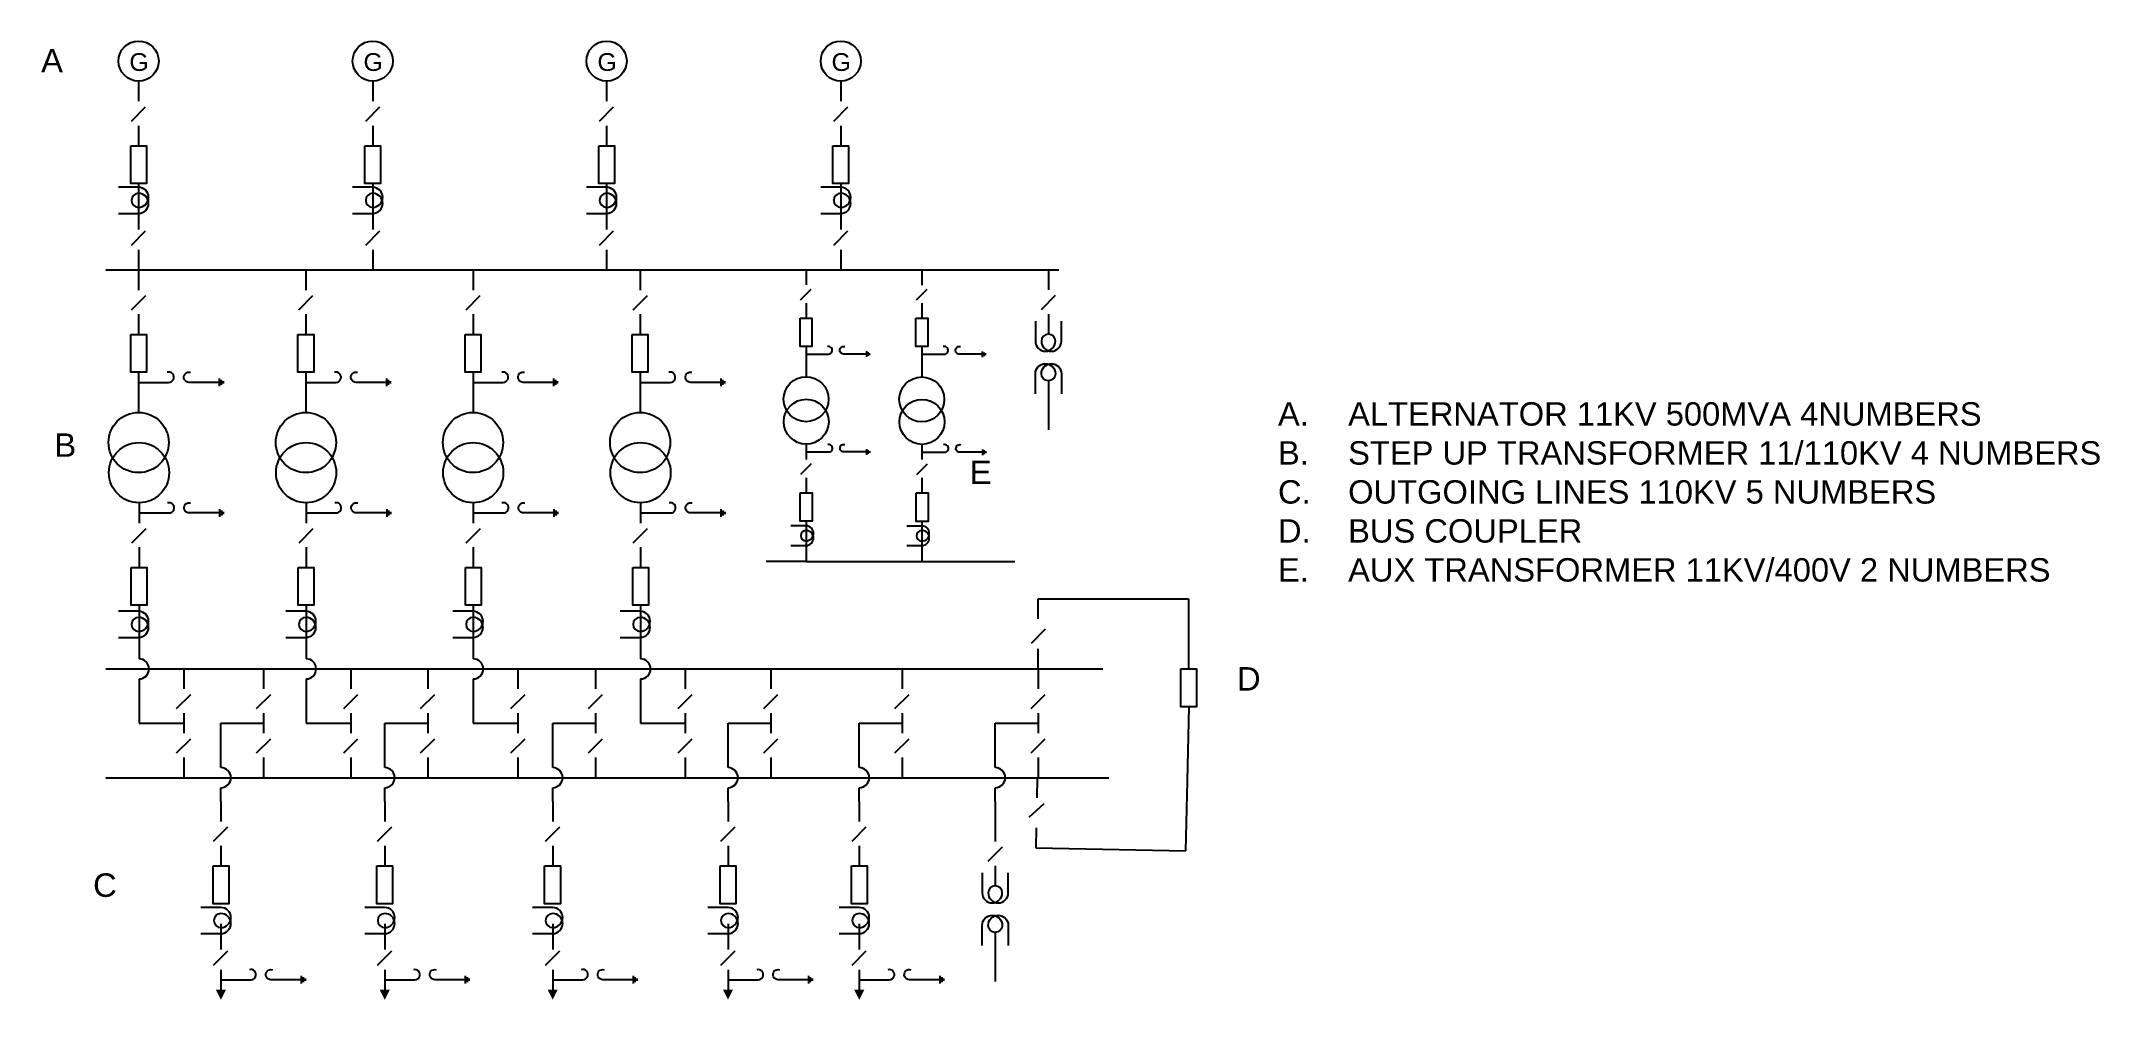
# Model space of a CAD drawing. Header units: millimetres. Extents: x 259 to 1286, y -65 to 415.
import ezdxf
from ezdxf.enums import TextEntityAlignment as Align

# ---------------------------------------------------------------- set-up
doc = ezdxf.new("R2010")
doc.units = ezdxf.units.MM
doc.layers.add('SYMS', color=7, linetype='Continuous')
doc.styles.get("Standard").update_dxf_attribs({"font": 'arial_0.ttf'})
doc.styles.add('WD', font='romans.shx')

# ---------------------------------------------------------------- blocks, each defined once
blk = doc.blocks.new('*U4')
for p, q in [((0, 37), (0, 27)), ((-3.5, 17.1), (3.5, 24.2)), ((0, 14.8), (0, 4.8)), ((0, -14), (0, -24)), ((0, -24), (0, -36.9)), ((-3.5, -44.7), (3.5, -37.6)), ((0, -47), (0, -57))]:
    blk.add_line(p, q)
blk.add_lwpolyline([(-3.9, 4.8), (3.9, 4.8), (3.9, -14), (-3.9, -14)], close=True)
blk.add_lwpolyline([(-10, -28.9), (0, -28.9, 1), (0, -18.9, 1), (0, -25.9, 1), (0, -15.9), (-10, -15.9)], format="xyb")
blk.add_circle((0, 47), 10)
blk.add_text('G', height=8.86).set_placement((-4.6, 42.1))
blk = doc.blocks.new('*U5')
at = {"color": 0, "linetype": 'ByBlock', "lineweight": -2, "transparency": 16777216}
for p in [(0, 0), (116.7, 0), (233.3, 0), (350, 0)]:
    blk.add_blockref('*U4', p, dxfattribs=at)
blk = doc.blocks.new('HGND2')
for p, q in [((0.125, 0), (0, 0)), ((0.125, 0.09375), (0.125, -0.09375)), ((0.171875, 0.0625), (0.171875, -0.0625)), ((0.21875, 0.03125), (0.21875, -0.03125))]:
    blk.add_line(p, q)
at = {"style": 'WD', "flags": 1}
for tag in ['ASSYCODE', 'CAT', 'X4TERM01', 'MFG', 'FAMILY']:
    blk.add_attdef(tag, (0, 0), '', height=0.01, dxfattribs=at)
at = {"style": 'WD', "width": 0.8}
for tag, p in [('TAG1', (0.25, 0)), ('INST', (0.25, 0.3125)), ('LOC', (0.25, 0.15625)), ('DESC1', (0.25, -0.15625)), ('DESC2', (0.25, -0.3125))]:
    blk.add_attdef(tag, text='', height=0.125, dxfattribs=at).set_placement(p, align=Align.MIDDLE_LEFT)

msp = doc.modelspace()

# ---------------------------------------------------------------- linework, layer by layer
for p, q in [((291.6, 301.3), (491.6, 301.3)), ((307.9, 301.2), (307.9, 291.2)), ((391.3, 301.2), (391.3, 291.2)), ((474.6, 301.2), (474.6, 291.2)), ((491.6, 301.3), (691.6, 301.3)), ((557.9, 301.2), (557.9, 291.2)), ((640.6, 301.3), (640.6, 293.8)), ((691.6, 301.3), (766.6, 301.3)), ((698.3, 301.2), (698.3, 293.7)), ((761.4, 301.3), (761.4, 291.3)), ((304.4, 281.4), (311.5, 288.5)), ((387.7, 281.4), (394.8, 288.5)), ((471.1, 281.4), (478.1, 288.5)), ((554.4, 281.4), (561.5, 288.5)), ((637.9, 286.4), (643.2, 291.7)), ((695.7, 286.4), (701, 291.7)), ((757.9, 281.5), (765, 288.6)), ((307.9, 279.1), (307.9, 269.1)), ((391.3, 279.1), (391.3, 269.1)), ((474.6, 279.1), (474.6, 269.1)), ((557.9, 279.1), (557.9, 269.1)), ((640.6, 284.7), (640.6, 277.2)), ((698.3, 284.7), (698.3, 277.2)), ((761.4, 279.2), (761.4, 269.2)), ((640.6, 263.1), (640.6, 255.6)), ((698.3, 263), (698.3, 255.5)), ((307.9, 250.2), (307.9, 240.2)), ((391.3, 250.2), (391.3, 240.2)), ((474.6, 250.2), (474.6, 240.2)), ((557.9, 250.2), (557.9, 240.2)), ((640.6, 255.6), (640.6, 248.1)), ((698.3, 255.5), (698.3, 248)), ((307.9, 240.2), (307.9, 230.2)), ((391.3, 240.2), (391.3, 230.2)), ((474.6, 240.2), (474.6, 230.2)), ((557.9, 240.2), (557.9, 230.2)), ((761.4, 246), (761.4, 221.5)), ((640.7, 214.2), (640.7, 206.7)), ((698.4, 214.2), (698.4, 206.7)), ((638, 199.4), (643.3, 204.7)), ((640.7, 197.7), (640.7, 190.2)), ((695.8, 199.3), (701.1, 204.6)), ((698.4, 197.6), (698.4, 190.1)), ((308.1, 185.1), (308.1, 175.1)), ((391.4, 185.1), (391.4, 175.1)), ((474.7, 185.1), (474.7, 175.1)), ((558.1, 185.1), (558.1, 175.1)), ((640.7, 176), (640.7, 168.5)), ((698.4, 175.9), (698.4, 168.4)), ((304.5, 165.3), (311.6, 172.4)), ((387.9, 165.3), (394.9, 172.4)), ((471.2, 165.3), (478.3, 172.4)), ((554.5, 165.3), (561.6, 172.4)), ((640.7, 168.5), (640.7, 161)), ((698.4, 168.4), (698.4, 160.9)), ((308.1, 163), (308.1, 153)), ((391.4, 163), (391.4, 153)), ((474.7, 163), (474.7, 153)), ((558.1, 163), (558.1, 153)), ((640.7, 155.9), (620.7, 155.9)), ((640.7, 161), (640.7, 155.9)), ((640.7, 155.9), (744.7, 155.9)), ((698.4, 160.9), (698.4, 155.9)), ((308.1, 134.1), (308.1, 124.1)), ((391.4, 134.1), (391.4, 124.1)), ((474.7, 134.1), (474.7, 124.1)), ((558.1, 134.1), (558.1, 124.1)), ((756.3, 127.4), (756.3, 137.4)), ((756.3, 137.4), (831.3, 137.4)), ((831.3, 137.4), (831.3, 102.4)), ((308.1, 124.1), (308.1, 114.1)), ((391.4, 124.1), (391.4, 114.1)), ((474.7, 124.1), (474.7, 114.1)), ((558.1, 124.1), (558.1, 114.1)), ((308.1, 114.1), (308.1, 107.4)), ((391.4, 114.1), (391.4, 107.4)), ((474.7, 114.1), (474.7, 107.4)), ((558.1, 114.1), (558.1, 107.4)), ((759.8, 122.2), (752.8, 115.1)), ((756.3, 102.4), (756.3, 112.4)), ((291.6, 102.4), (491.6, 102.4)), ((308.1, 97.4), (308.1, 75.3)), ((330.4, 102.4), (330.4, 92.4)), ((370.2, 102.4), (370.2, 92.4)), ((391.4, 97.4), (391.4, 75.3)), ((413.7, 102.4), (413.7, 92.4)), ((452, 102.4), (452, 92.4)), ((474.7, 97.4), (474.7, 75.3)), ((491.6, 102.4), (691.6, 102.4)), ((497, 102.4), (497, 92.4)), ((535.6, 102.4), (535.6, 92.4)), ((558.1, 97.4), (558.1, 75.3)), ((580.4, 102.4), (580.4, 92.4)), ((623.1, 102.4), (623.1, 92.4)), ((688.5, 102.4), (688.5, 92.4)), ((688.5, 102.4), (788.5, 102.4)), ((756.3, 102.4), (756.3, 92.4)), ((326.8, 82.6), (333.9, 89.6)), ((366.7, 82.6), (373.8, 89.6)), ((410.2, 82.6), (417.2, 89.6)), ((448.4, 82.6), (455.5, 89.6)), ((493.5, 82.6), (500.6, 89.6)), ((532.1, 82.6), (539.2, 89.6)), ((576.8, 82.6), (583.9, 89.6)), ((619.5, 82.6), (626.6, 89.6)), ((684.9, 82.6), (692, 89.6)), ((752.8, 82.6), (759.8, 89.6)), ((830.7, 46.7), (831.5, 83.5)), ((308.1, 75.3), (330.4, 75.3)), ((330.4, 80.3), (330.4, 70.3)), ((348.9, 53.2), (348.9, 75.3)), ((348.9, 75.3), (370.2, 75.3)), ((370.2, 80.3), (370.2, 70.3)), ((391.4, 75.3), (413.7, 75.3)), ((413.7, 80.3), (413.7, 70.3)), ((430.6, 53.2), (430.6, 75.3)), ((430.6, 75.3), (452, 75.3)), ((452, 80.3), (452, 70.3)), ((474.7, 75.3), (497, 75.3)), ((497, 80.3), (497, 70.3)), ((514.3, 53.2), (514.3, 75.3)), ((514.3, 75.3), (535.6, 75.3)), ((535.6, 80.3), (535.6, 70.3)), ((558.1, 75.3), (580.4, 75.3)), ((580.4, 80.3), (580.4, 70.3)), ((601.7, 53.2), (601.7, 75.3)), ((601.7, 75.3), (623.1, 75.3)), ((623.1, 80.3), (623.1, 70.3)), ((667.1, 53.2), (667.1, 75.3)), ((667.1, 75.3), (688.5, 75.3)), ((688.5, 80.3), (688.5, 70.3)), ((734.9, 53.2), (734.9, 75.3)), ((734.9, 75.3), (756.3, 75.3)), ((756.3, 80.3), (756.3, 70.3)), ((326.8, 60.5), (333.9, 67.5)), ((366.7, 60.5), (373.8, 67.5)), ((410.2, 60.5), (417.2, 67.5)), ((448.4, 60.5), (455.5, 67.5)), ((493.5, 60.5), (500.6, 67.5)), ((532.1, 60.5), (539.2, 67.5)), ((576.8, 60.5), (583.9, 67.5)), ((619.5, 60.5), (626.6, 67.5)), ((684.9, 60.5), (692, 67.5)), ((752.8, 60.5), (759.8, 67.5)), ((330.4, 58.2), (330.4, 48.2)), ((370.2, 58.2), (370.2, 48.2)), ((413.7, 58.2), (413.7, 48.2)), ((452, 58.2), (452, 48.2)), ((497, 58.2), (497, 48.2)), ((535.6, 58.2), (535.6, 48.2)), ((580.4, 58.2), (580.4, 48.2)), ((623.1, 58.2), (623.1, 48.2)), ((688.5, 58.2), (688.5, 48.2)), ((756.3, 58.2), (756.3, 48.2)), ((291.6, 48.2), (491.6, 48.2)), ((348.9, 36.4), (348.9, 43.2)), ((430.6, 36.4), (430.6, 43.2)), ((491.6, 48.2), (691.6, 48.2)), ((514.3, 36.4), (514.3, 43.2)), ((601.7, 36.4), (601.7, 43.2)), ((667.1, 36.4), (667.1, 43.2)), ((691.6, 48.2), (791.6, 48.2)), ((734.9, 36.4), (734.9, 43.2)), ((755.8, 48.2), (755.6, 38.2)), ((830, 11.7), (830.7, 46.7)), ((348.9, 36.4), (348.9, 26.4)), ((430.6, 36.4), (430.6, 26.4)), ((514.3, 36.4), (514.3, 26.4)), ((601.7, 36.4), (601.7, 26.4)), ((667.1, 36.4), (667.1, 26.4)), ((734.9, 36.4), (734.9, 26.4)), ((751.9, 28.5), (759.3, 35.3)), ((345.3, 16.6), (352.4, 23.7)), ((427, 16.6), (434.1, 23.7)), ((510.7, 16.6), (517.8, 23.7)), ((598.1, 16.6), (605.2, 23.7)), ((663.6, 16.6), (670.6, 23.7)), ((734.9, 26.4), (734.9, 16.4)), ((755.3, 23.2), (755.1, 13.2)), ((348.9, 14.3), (348.9, 4.3)), ((430.6, 14.3), (430.6, 4.3)), ((514.3, 14.3), (514.3, 4.3)), ((601.7, 14.3), (601.7, 4.3)), ((667.1, 14.3), (667.1, 4.3)), ((731.4, 6.6), (738.5, 13.7)), ((755.1, 13.2), (830, 11.7)), ((734.9, 4.3), (734.9, -5.7)), ((348.9, -24.6), (348.9, -37.4)), ((430.6, -24.6), (430.6, -37.4)), ((514.3, -24.6), (514.3, -37.4)), ((601.7, -24.6), (601.7, -37.4)), ((667.1, -24.6), (667.1, -37.4)), ((734.9, -28.9), (734.9, -53.4)), ((345.3, -45.2), (352.4, -38.1)), ((427, -45.2), (434.1, -38.1)), ((510.7, -45.2), (517.8, -38.1)), ((598.1, -45.2), (605.2, -38.1)), ((663.6, -45.2), (670.6, -38.1)), ((348.9, -47.5), (348.9, -57.5)), ((430.6, -47.5), (430.6, -57.5)), ((514.3, -47.5), (514.3, -57.5)), ((601.7, -47.5), (601.7, -57.5)), ((667.1, -47.5), (667.1, -57.5))]:
    msp.add_line(p, q)
for points in [[(637.6, 277.2), (643.5, 277.2), (643.5, 263.1), (637.6, 263.1)], [(695.4, 277.2), (701.3, 277.2), (701.3, 263), (695.4, 263)], [(304, 269.1), (311.8, 269.1), (311.8, 250.2), (304, 250.2)], [(387.3, 269.1), (395.2, 269.1), (395.2, 250.2), (387.3, 250.2)], [(470.7, 269.1), (478.5, 269.1), (478.5, 250.2), (470.7, 250.2)], [(554, 269.1), (561.8, 269.1), (561.8, 250.2), (554, 250.2)], [(637.7, 190.2), (643.6, 190.2), (643.6, 176), (637.7, 176)], [(695.5, 190.1), (701.4, 190.1), (701.4, 175.9), (695.5, 175.9)], [(304.2, 153), (312, 153), (312, 134.1), (304.2, 134.1)], [(387.5, 153), (395.3, 153), (395.3, 134.1), (387.5, 134.1)], [(470.8, 153), (478.7, 153), (478.7, 134.1), (470.8, 134.1)], [(554.2, 153), (562, 153), (562, 134.1), (554.2, 134.1)], [(827.4, 102.4), (835.2, 102.4), (835.2, 83.5), (827.4, 83.5)], [(345, 4.3), (352.8, 4.3), (352.8, -14.6), (345, -14.6)], [(426.7, 4.3), (434.5, 4.3), (434.5, -14.6), (426.7, -14.6)], [(510.3, 4.3), (518.2, 4.3), (518.2, -14.6), (510.3, -14.6)], [(597.8, 4.3), (605.6, 4.3), (605.6, -14.6), (597.8, -14.6)], [(663.2, 4.3), (671, 4.3), (671, -14.6), (663.2, -14.6)]]:
    msp.add_lwpolyline(points, close=True)
for points, format in [([(754.9, 275.7), (754.9, 265.7, 1), (764.9, 265.7, 1), (757.9, 265.7, 1), (767.9, 265.7), (767.9, 275.7)], "xyb"), ([(640.6, 259.3), (651.8, 259.3, 1.157456), (651.3, 263, -1.415902)], "xyb"), ([(670.6, 259.3), (659.3, 259.3, -1.157456), (659.9, 263, 1.415902)], "xyb"), ([(698.3, 259.2), (709.6, 259.2, 1.157456), (709, 263, -1.415902)], "xyb"), ([(728.3, 259.2), (717.1, 259.2, -1.157456), (717.6, 263, 1.415902)], "xyb"), ([(307.9, 245.2), (322.9, 245.2, 1.157456), (322.2, 250.2, -1.415902)], "xyb"), ([(348, 245.2), (333, 245.2, -1.157456), (333.7, 250.2, 1.415902)], "xyb"), ([(391.3, 245.2), (406.3, 245.2, 1.157456), (405.5, 250.2, -1.415902)], "xyb"), ([(431.3, 245.2), (416.3, 245.2, -1.157456), (417, 250.2, 1.415902)], "xyb"), ([(474.6, 245.2), (489.6, 245.2, 1.157456), (488.9, 250.2, -1.415902)], "xyb"), ([(514.6, 245.2), (499.6, 245.2, -1.157456), (500.3, 250.2, 1.415902)], "xyb"), ([(557.9, 245.2), (572.9, 245.2, 1.157456), (572.2, 250.2, -1.415902)], "xyb"), ([(598, 245.2), (583, 245.2, -1.157456), (583.7, 250.2, 1.415902)], "xyb"), ([(754.9, 239.5), (754.9, 249.5, -1), (764.9, 249.5, -1), (757.9, 249.5, -1), (767.9, 249.5), (767.9, 239.5)], "xyb"), ([(640.7, 210.5), (651.9, 210.5, 1.157456), (651.4, 214.2, -1.415902)], "xyb"), ([(670.7, 210.5), (659.4, 210.5, -1.157456), (660, 214.2, 1.415902)], "xyb"), ([(698.4, 210.4), (709.7, 210.4, 1.157456), (709.1, 214.1, -1.415902)], "xyb"), ([(728.5, 210.4), (717.2, 210.4, -1.157456), (717.8, 214.1, 1.415902)], "xyb"), ([(308.1, 180.1), (323.1, 180.1, 1.157456), (322.3, 185.1, -1.415902)], "xyb"), ([(348.1, 180.1), (333.1, 180.1, -1.157456), (333.8, 185.1, 1.415902)], "xyb"), ([(391.4, 180.1), (406.4, 180.1, 1.157456), (405.7, 185.1, -1.415902)], "xyb"), ([(431.4, 180.1), (416.4, 180.1, -1.157456), (417.2, 185.1, 1.415902)], "xyb"), ([(474.7, 180.1), (489.7, 180.1, 1.157456), (489, 185.1, -1.415902)], "xyb"), ([(514.8, 180.1), (499.8, 180.1, -1.157456), (500.5, 185.1, 1.415902)], "xyb"), ([(558.1, 180.1), (573.1, 180.1, 1.157456), (572.3, 185.1, -1.415902)], "xyb"), ([(598.1, 180.1), (583.1, 180.1, -1.157456), (583.8, 185.1, 1.415902)], "xyb"), ([(633.1, 163.9), (640.6, 163.9, 1), (640.6, 171.4, 1), (640.6, 166.2, 1), (640.6, 173.7), (633.1, 173.7)], "xyb"), ([(690.8, 163.9), (698.3, 163.9, 1), (698.3, 171.4, 1), (698.3, 166.1, 1), (698.3, 173.6), (690.8, 173.6)], "xyb"), ([(297.9, 118.1), (307.9, 118.1, 1), (307.9, 128.1, 1), (307.9, 121.1, 1), (307.9, 131.1), (297.9, 131.1)], "xyb"), ([(381.3, 118.1), (391.3, 118.1, 1), (391.3, 128.1, 1), (391.3, 121.1, 1), (391.3, 131.1), (381.3, 131.1)], "xyb"), ([(464.6, 118.1), (474.6, 118.1, 1), (474.6, 128.1, 1), (474.6, 121.1, 1), (474.6, 131.1), (464.6, 131.1)], "xyb"), ([(547.9, 118.1), (557.9, 118.1, 1), (557.9, 128.1, 1), (557.9, 121.1, 1), (557.9, 131.1), (547.9, 131.1)], "xyb"), ([(728.4, 0.8), (728.4, -9.2, 1), (738.4, -9.2, 1), (731.4, -9.2, 1), (741.4, -9.2), (741.4, 0.8)], "xyb"), ([(338.9, -29.5), (348.9, -29.5, 1), (348.9, -19.5, 1), (348.9, -26.5, 1), (348.9, -16.5), (338.9, -16.5)], "xyb"), ([(420.6, -29.5), (430.6, -29.5, 1), (430.6, -19.5, 1), (430.6, -26.5, 1), (430.6, -16.5), (420.6, -16.5)], "xyb"), ([(504.3, -29.5), (514.3, -29.5, 1), (514.3, -19.5, 1), (514.3, -26.5, 1), (514.3, -16.5), (504.3, -16.5)], "xyb"), ([(591.7, -29.5), (601.7, -29.5, 1), (601.7, -19.5, 1), (601.7, -26.5, 1), (601.7, -16.5), (591.7, -16.5)], "xyb"), ([(657.1, -29.5), (667.1, -29.5, 1), (667.1, -19.5, 1), (667.1, -26.5, 1), (667.1, -16.5), (657.1, -16.5)], "xyb"), ([(728.4, -35.4), (728.4, -25.4, -1), (738.4, -25.4, -1), (731.4, -25.4, -1), (741.4, -25.4), (741.4, -35.4)], "xyb"), ([(348.9, -52.5), (363.9, -52.5, 1.157456), (363.1, -47.5, -1.415902)], "xyb"), ([(388.9, -52.5), (373.9, -52.5, -1.157456), (374.6, -47.5, 1.415902)], "xyb"), ([(430.6, -52.5), (445.6, -52.5, 1.157456), (444.9, -47.5, -1.415902)], "xyb"), ([(470.6, -52.5), (455.6, -52.5, -1.157456), (456.3, -47.5, 1.415902)], "xyb"), ([(514.3, -52.5), (529.3, -52.5, 1.157456), (528.5, -47.5, -1.415902)], "xyb"), ([(554.3, -52.5), (539.3, -52.5, -1.157456), (540, -47.5, 1.415902)], "xyb"), ([(601.7, -52.5), (616.7, -52.5, 1.157456), (616, -47.5, -1.415902)], "xyb"), ([(641.7, -52.5), (626.7, -52.5, -1.157456), (627.4, -47.5, 1.415902)], "xyb"), ([(667.1, -52.5), (682.1, -52.5, 1.157456), (681.4, -47.5, -1.415902)], "xyb"), ([(707.1, -52.5), (692.1, -52.5, -1.157456), (692.9, -47.5, 1.415902)], "xyb"), ([(348.9, -57.5, 5, 0, 0), (348.9, -62.5, 0, 0, 0)], "xyseb"), ([(430.6, -57.5, 5, 0, 0), (430.6, -62.5, 0, 0, 0)], "xyseb"), ([(514.3, -57.5, 5, 0, 0), (514.3, -62.5, 0, 0, 0)], "xyseb"), ([(601.7, -57.5, 5, 0, 0), (601.7, -62.5, 0, 0, 0)], "xyseb"), ([(667.1, -57.5, 5, 0, 0), (667.1, -62.5, 0, 0, 0)], "xyseb")]:
    msp.add_lwpolyline(points, format=format)
for centre, radius in [((640.6, 236.8), 11.2), ((698.3, 236.7), 11.2), ((640.7, 225.6), 11.2), ((698.4, 225.5), 11.2), ((307.9, 215.2), 15), ((391.3, 215.2), 15), ((474.6, 215.2), 15), ((557.9, 215.2), 15), ((308.1, 200.2), 15), ((391.4, 200.2), 15), ((474.7, 200.2), 15), ((558.1, 200.2), 15)]:
    msp.add_circle(centre, radius)
for centre in [(308.1, 102.4), (391.4, 102.4), (474.7, 102.4), (558.1, 102.4), (348.9, 48.2), (430.6, 48.2), (514.3, 48.2), (601.7, 48.2), (667.1, 48.2), (734.9, 48.2)]:
    msp.add_arc(centre, 5, 270, 90)

# ---------------------------------------------------------------- block references
msp.add_blockref('*U5', (307.9, 358.3))
at = {"layer": 'SYMS'}
for p, xscale, yscale, zscale in [((668.8, 259.3), 15, 15, 15), ((726.6, 259.2), 15, 15, 15), ((345.6, 245.2), 20, 20, 20), ((428.9, 245.2), 20, 20, 20), ((512.2, 245.2), 20, 20, 20), ((595.6, 245.2), 20, 20, 20), ((668.9, 210.5), 15, 15, 15), ((726.7, 210.4), 15, 15, 15), ((345.7, 180.1), 20, 20, 20), ((429.1, 180.1), 20, 20, 20), ((512.4, 180.1), 20, 20, 20), ((595.7, 180.1), 20, 20, 20), ((386.5, -52.5), 20, 20, 20), ((468.2, -52.5), 20, 20, 20), ((551.9, -52.5), 20, 20, 20), ((639.3, -52.5), 20, 20, 20), ((704.8, -52.5), 20, 20, 20)]:
    msp.add_blockref('HGND2', p, dxfattribs=dict(at, xscale=xscale, yscale=yscale, zscale=zscale))

# ---------------------------------------------------------------- texts
for s, p in [('A', (259.3, 399.7)), ('B', (265.9, 208.1)), ('E', (722.2, 194.5)), ('D', (855.4, 91.6)), ('C', (285.2, -11.2))]:
    msp.add_text(s, height=11.7).set_placement(p)
at = {"insert": (864.2, 235.3), "char_height": 11.655, "attachment_point": 1}
msp.add_mtext_dynamic_manual_height_columns('\\pi-34.964,l46.619,t46.619;A.^IALTERNATOR 11KV 500MVA 4NUMBERS\\PB.^ISTEP UP TRANSFORMER 11/110KV 4 NUMBERS\\PC.^IOUTGOING LINES 110KV 5 NUMBERS\\PD.^IBUS COUPLER\\PE.^IAUX TRANSFORMER 11KV/400V 2 NUMBERS', width=425.837, gutter_width=58.3, heights=[0], dxfattribs=at)

doc.saveas('drawing.dxf')
